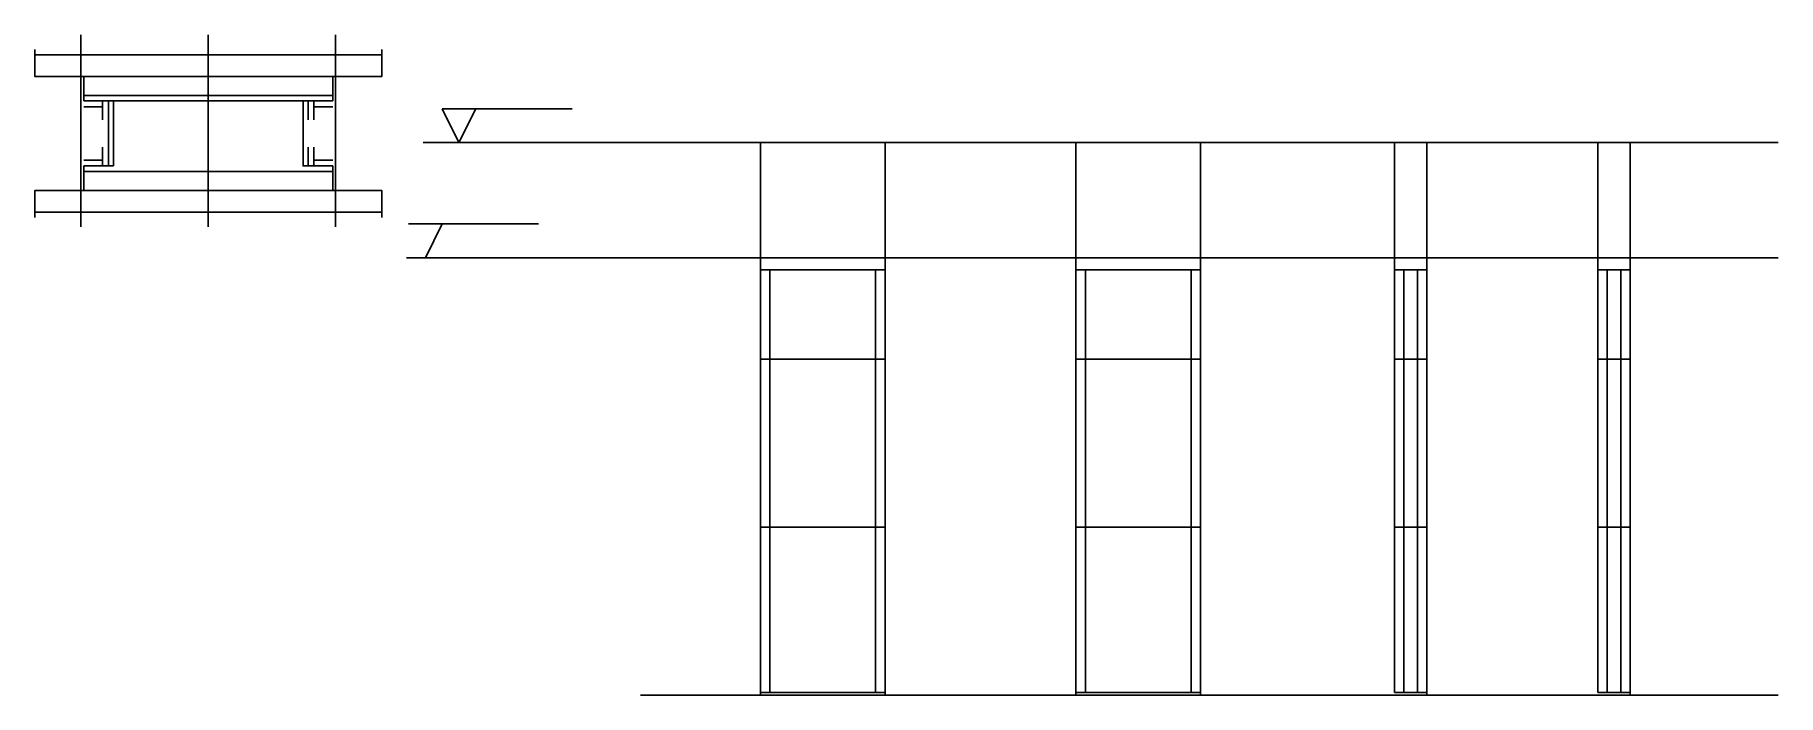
# Model space of a CAD drawing. Header units: metres. Extents: x 3112 to 4399, y 10957 to 11445.
import ezdxf

# ---------------------------------------------------------------- set-up
doc = ezdxf.new("R2010")
doc.units = ezdxf.units.M
for name, color, linetype in [('CHAPA', 7, 'Continuous'), ('COTA', 7, 'Continuous'), ('Hachura', 7, 'Continuous'), ('Madeira', 7, 'Continuous'), ('NIVEL 1° PAV.', 7, 'Continuous'), ('NIVEL 2° PAV.', 7, 'Continuous'), ('Nível', 7, 'Continuous'), ('Painéis', 7, 'Continuous'), ('Perfil Metálico', 7, 'Continuous'), ('SARR_2.2x7', 7, 'Continuous'), ('SARRAFO', 7, 'Continuous')]:
    doc.layers.add(name, color=color, linetype=linetype)

msp = doc.modelspace()

# ---------------------------------------------------------------- linework, layer by layer
at = {"layer": 'CHAPA', "color": 7, "lineweight": 25}
for points in [[(3148.2, 11395.9), (3148.2, 11399.9), (3332.2, 11399.9), (3332.2, 11395.9)], [(3148.2, 11395.9), (3148.2, 11399.9), (3332.2, 11399.9), (3332.2, 11395.9)], [(3170.2, 11395.9), (3166.6, 11395.9), (3166.6, 11347.9), (3170.2, 11347.9)], [(3170.2, 11395.9), (3166.6, 11395.9), (3166.6, 11347.9), (3170.2, 11347.9)], [(3313.8, 11395.9), (3310.2, 11395.9), (3310.2, 11347.9), (3313.8, 11347.9)], [(3313.8, 11395.9), (3310.2, 11395.9), (3310.2, 11347.9), (3313.8, 11347.9)], [(3148.2, 11347.9), (3148.2, 11343.9), (3332.2, 11343.9), (3332.2, 11347.9)], [(3148.2, 11347.9), (3148.2, 11343.9), (3332.2, 11343.9), (3332.2, 11347.9)]]:
    msp.add_lwpolyline(points, dxfattribs=at)
at = {"layer": 'COTA', "color": 7, "lineweight": 25}
for p, q in [((3739.7, 11365.2), (3647.7, 11365.2)), ((3647.7, 11271.2), (3647.7, 11365.2)), ((3739.7, 11271.2), (3739.7, 11365.2)), ((3972.6, 11365.2), (3880.6, 11365.2)), ((3880.6, 11271.2), (3880.6, 11365.2)), ((3972.6, 11271.2), (3972.6, 11365.2))]:
    msp.add_line(p, q, dxfattribs=at)
for points in [[(4139.7, 11271.2), (4139.7, 11365.2), (4115.7, 11365.2), (4115.7, 11271.2)], [(4289.8, 11271.2), (4289.8, 11365.2), (4265.8, 11365.2), (4265.8, 11271.2)]]:
    msp.add_lwpolyline(points, dxfattribs=at)
at = {"layer": 'Hachura', "color": 7, "lineweight": 25}
for p, q in [((3146.2, 11444.7), (3146.2, 11302.9)), ((3240.2, 11444.7), (3240.2, 11302.9)), ((3334.2, 11444.7), (3334.2, 11302.9))]:
    msp.add_line(p, q, dxfattribs=at)
at = {"layer": 'Madeira', "color": 7, "lineweight": 25}
for points in [[(3332.2, 11413.9), (3332.2, 11399.9), (3148.2, 11399.9), (3148.2, 11413.9)], [(3332.2, 11329.9), (3332.2, 11343.9), (3148.2, 11343.9), (3148.2, 11329.9)]]:
    msp.add_lwpolyline(points, dxfattribs=at)
at = {"layer": 'NIVEL 1° PAV.', "color": 7, "lineweight": 25}
for p, q in [((3412.7, 11390.2), (3508.7, 11390.2)), ((3412.7, 11390.2), (3425.2, 11365.2)), ((3425.2, 11365.2), (3437.7, 11390.2)), ((3398.9, 11365.2), (4398.9, 11365.2))]:
    msp.add_line(p, q, dxfattribs=at)
at = {"layer": 'NIVEL 2° PAV.', "color": 7, "lineweight": 25}
for p, q in [((3387.9, 11305.2), (3483.9, 11305.2)), ((3400.4, 11280.2), (3412.9, 11305.2)), ((3386.5, 11280.2), (4398.9, 11280.2))]:
    msp.add_line(p, q, dxfattribs=at)
at = {"layer": 'Nível', "color": 7, "lineweight": 25}
for p, q in [((3559.1, 11365.2), (4398.9, 11365.2)), ((3559.1, 10957.2), (4398.9, 10957.2))]:
    msp.add_line(p, q, dxfattribs=at)
at = {"layer": 'Painéis', "color": 7, "lineweight": 25}
for p, q in [((3647.7, 11271.2), (3647.7, 10957.2)), ((3739.7, 11271.2), (3647.7, 11271.2)), ((3739.7, 10957.2), (3739.7, 11271.2)), ((3880.6, 11271.2), (3880.6, 10957.2)), ((3972.6, 11271.2), (3880.6, 11271.2)), ((3972.6, 10957.2), (3972.6, 11271.2)), ((4115.7, 11271.2), (4115.7, 10959.2)), ((4139.7, 11271.2), (4115.7, 11271.2)), ((4139.7, 10959.2), (4139.7, 11271.2)), ((4265.8, 11271.2), (4265.8, 10959.2)), ((4289.8, 11271.2), (4265.8, 11271.2)), ((4289.8, 10959.2), (4289.8, 11271.2)), ((3739.7, 11205.2), (3647.7, 11205.2)), ((3972.6, 11205.2), (3880.6, 11205.2)), ((4139.7, 11205.2), (4115.7, 11205.2)), ((4289.8, 11205.2), (4265.8, 11205.2)), ((3739.7, 11081.2), (3647.7, 11081.2)), ((3972.6, 11081.2), (3880.6, 11081.2)), ((4139.7, 11081.2), (4115.7, 11081.2)), ((4289.8, 11081.2), (4265.8, 11081.2)), ((3647.7, 10959.2), (3739.7, 10959.2)), ((3880.6, 10959.2), (3972.6, 10959.2)), ((4115.7, 10959.2), (4139.7, 10959.2)), ((4265.8, 10959.2), (4289.8, 10959.2))]:
    msp.add_line(p, q, dxfattribs=at)
for points in [[(3310.2, 11347.9), (3310.2, 11395.9), (3170.2, 11395.9), (3170.2, 11347.9)], [(3739.7, 10959.2), (3647.7, 10959.2), (3647.7, 10957.2), (3739.7, 10957.2)], [(3972.6, 10959.2), (3880.6, 10959.2), (3880.6, 10957.2), (3972.6, 10957.2)], [(4115.7, 10959.2), (4139.7, 10959.2), (4139.7, 10957.2), (4115.7, 10957.2)], [(4265.8, 10959.2), (4289.8, 10959.2), (4289.8, 10957.2), (4265.8, 10957.2)]]:
    msp.add_lwpolyline(points, dxfattribs=at)
at = {"layer": 'Perfil Metálico', "color": 7, "lineweight": 25}
for points in [[(3112.2, 11433.9), (3112.2, 11413.9), (3368.2, 11413.9), (3368.2, 11433.9)], [(3368.2, 11417.9), (3368.2, 11429.9), (3112.2, 11429.9), (3112.2, 11417.9)], [(3112.2, 11309.9), (3112.2, 11329.9), (3368.2, 11329.9), (3368.2, 11309.9)], [(3368.2, 11325.9), (3368.2, 11313.9), (3112.2, 11313.9), (3112.2, 11325.9)]]:
    msp.add_lwpolyline(points, dxfattribs=at)
at = {"layer": 'SARR_2.2x7', "color": 7, "lineweight": 25}
for p, q in [((3654.7, 11205.2), (3654.7, 11271.2)), ((3732.7, 11205.2), (3732.7, 11271.2)), ((3887.6, 11205.2), (3887.6, 11271.2)), ((3965.6, 11205.2), (3965.6, 11271.2)), ((4122.7, 11205.2), (4122.7, 11271.2)), ((4132.7, 11205.2), (4132.7, 11271.2)), ((4272.8, 11205.2), (4272.8, 11271.2)), ((4282.8, 11205.2), (4282.8, 11271.2)), ((3654.7, 11081.2), (3654.7, 11205.2)), ((3732.7, 11081.2), (3732.7, 11205.2)), ((3887.6, 11081.2), (3887.6, 11205.2)), ((3965.6, 11081.2), (3965.6, 11205.2)), ((4122.7, 11205.2), (4122.7, 10959.2)), ((4122.7, 11205.2), (4122.7, 11205.2)), ((4122.7, 11205.2), (4122.7, 11205.2)), ((4132.7, 11205.2), (4132.7, 10959.2)), ((4132.7, 11205.2), (4132.7, 11205.2)), ((4132.7, 11205.2), (4132.7, 11205.2)), ((4272.8, 11205.2), (4272.8, 10959.2)), ((4272.8, 11205.2), (4272.8, 11205.2)), ((4272.8, 11205.2), (4272.8, 11205.2)), ((4282.8, 11205.2), (4282.8, 10959.2)), ((4282.8, 11205.2), (4282.8, 11205.2)), ((4282.8, 11205.2), (4282.8, 11205.2)), ((3654.7, 10959.2), (3654.7, 11081.2)), ((3732.7, 10959.2), (3732.7, 11081.2)), ((3887.6, 10959.2), (3887.6, 11081.2)), ((3965.6, 10959.2), (3965.6, 11081.2)), ((4122.7, 11081.2), (4122.7, 11081.2)), ((4122.7, 11081.2), (4122.7, 11081.2)), ((4132.7, 11081.2), (4132.7, 11081.2)), ((4132.7, 11081.2), (4132.7, 11081.2)), ((4272.8, 11081.2), (4272.8, 11081.2)), ((4272.8, 11081.2), (4272.8, 11081.2)), ((4282.8, 11081.2), (4282.8, 11081.2)), ((4282.8, 11081.2), (4282.8, 11081.2)), ((3654.7, 10959.2), (3654.7, 10959.2)), ((3732.7, 10959.2), (3732.7, 10959.2)), ((3887.6, 10959.2), (3887.6, 10959.2)), ((3965.6, 10959.2), (3965.6, 10959.2))]:
    msp.add_line(p, q, dxfattribs=at)
at = {"layer": 'SARRAFO', "color": 7, "lineweight": 25}
for points in [[(3148.2, 11391.5), (3162.2, 11391.5), (3162.2, 11395.9), (3148.2, 11395.9)], [(3162.2, 11381.9), (3162.2, 11395.9), (3166.6, 11395.9), (3166.6, 11381.9)], [(3313.8, 11381.9), (3313.8, 11395.9), (3318.2, 11395.9), (3318.2, 11381.9)], [(3332.2, 11391.5), (3318.2, 11391.5), (3318.2, 11395.9), (3332.2, 11395.9)], [(3148.2, 11352.3), (3162.2, 11352.3), (3162.2, 11347.9), (3148.2, 11347.9)], [(3162.2, 11361.9), (3162.2, 11347.9), (3166.6, 11347.9), (3166.6, 11361.9)], [(3313.8, 11361.9), (3313.8, 11347.9), (3318.2, 11347.9), (3318.2, 11361.9)], [(3332.2, 11352.3), (3318.2, 11352.3), (3318.2, 11347.9), (3332.2, 11347.9)]]:
    msp.add_lwpolyline(points, dxfattribs=at)

doc.saveas('drawing.dxf')
